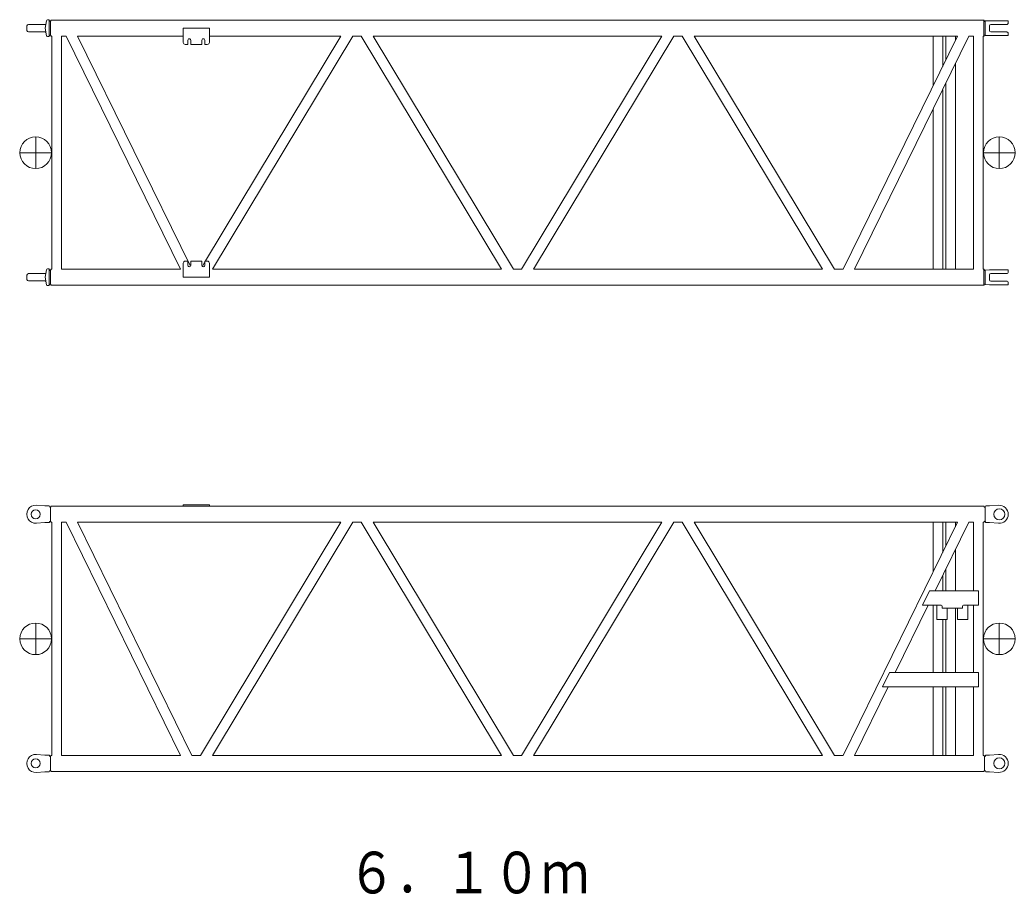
# Model space of a CAD drawing. Units: millimetres on the paper. Extents: x -420 to 629, y -297 to 297.
# Drawn here: x -256.6 to -151.7, y -112.9 to -20.8 of the extents above; entities that cross this region are included whole.
import ezdxf
from ezdxf.enums import TextEntityAlignment as Align

# ---------------------------------------------------------------- set-up
doc = ezdxf.new("R2010")
doc.units = ezdxf.units.MM
doc.layers.add('0-0_0', color=7, linetype='Continuous', lineweight=18)
doc.styles.add('ＭＳ ゴシック', font='')
doc.styles.get('ＭＳ ゴシック').set_extended_font_data('MS Gothic')

msp = doc.modelspace()

# ---------------------------------------------------------------- linework, layer by layer
at = {"layer": '0-0_0'}
for p, q in [((-253.97, -21.667), (-253.831, -20.874)), ((-253.732, -20.792), (-253.554, -20.792)), ((-253.554, -20.792), (-253.554, -22.542)), ((-253.477, -20.925), (-253.554, -20.792)), ((-253.403, -20.942), (-253.448, -20.942)), ((-253.403, -20.928), (-253.34, -20.82)), ((-253.403, -22.405), (-253.403, -20.928)), ((-253.34, -20.82), (-154.999, -20.82)), ((-154.999, -20.82), (-154.936, -20.928)), ((-154.999, -20.82), (-154.999, -22.513)), ((-154.89, -20.942), (-154.936, -20.942)), ((-154.871, -20.935), (-154.871, -22.398)), ((-154.847, -20.899), (-154.862, -20.925)), ((-154.403, -20.883), (-154.847, -20.899)), ((-152.419, -20.883), (-154.403, -20.883)), ((-152.419, -20.883), (-152.419, -21.104)), ((-255.919, -21.667), (-255.89, -21.43)), ((-255.919, -21.667), (-255.89, -21.904)), ((-255.725, -21.283), (-253.987, -21.283)), ((-253.97, -21.667), (-253.831, -22.459)), ((-239.411, -21.667), (-236.661, -21.667)), ((-239.411, -23.158), (-239.411, -21.667)), ((-236.661, -23.158), (-236.661, -21.667)), ((-154.403, -21.404), (-154.403, -21.929)), ((-152.586, -21.271), (-154.269, -21.271)), ((-255.725, -22.05), (-253.987, -22.05)), ((-253.732, -22.542), (-253.554, -22.542)), ((-253.554, -22.542), (-253.477, -22.408)), ((-253.448, -22.392), (-253.403, -22.392)), ((-253.403, -22.405), (-253.34, -22.513)), ((-253.34, -22.513), (-253.274, -22.513)), ((-253.274, -22.513), (-253.274, -47.07)), ((-252.265, -22.513), (-252.265, -47.07)), ((-251.773, -22.513), (-252.265, -22.513)), ((-251.773, -22.513), (-239.706, -47.07)), ((-250.566, -22.513), (-238.699, -46.663)), ((-250.566, -22.513), (-239.463, -22.513)), ((-238.928, -23.375), (-238.928, -22.925)), ((-238.628, -23.375), (-238.628, -22.925)), ((-237.444, -23.375), (-237.444, -22.925)), ((-237.144, -23.375), (-237.144, -22.925)), ((-237.07, -46.188), (-222.802, -22.513)), ((-236.609, -22.513), (-222.802, -22.513)), ((-236.337, -47.07), (-221.537, -22.513)), ((-221.537, -22.513), (-220.669, -22.513)), ((-205.869, -47.07), (-220.669, -22.513)), ((-219.404, -22.513), (-188.935, -22.513)), ((-204.604, -47.07), (-219.404, -22.513)), ((-203.735, -47.07), (-188.935, -22.513)), ((-202.47, -47.07), (-187.67, -22.513)), ((-187.67, -22.513), (-186.802, -22.513)), ((-172.002, -47.07), (-186.802, -22.513)), ((-170.737, -47.07), (-185.537, -22.513)), ((-157.773, -22.513), (-185.537, -22.513)), ((-169.84, -47.07), (-157.773, -22.513)), ((-168.633, -47.07), (-156.566, -22.513)), ((-160.34, -27.738), (-160.34, -22.513)), ((-159.332, -25.686), (-159.332, -22.513)), ((-159.007, -25.025), (-159.007, -22.513)), ((-157.999, -22.973), (-157.999, -22.513)), ((-156.566, -22.513), (-156.074, -22.513)), ((-156.074, -47.07), (-156.074, -22.513)), ((-155.065, -47.07), (-155.065, -22.513)), ((-155.065, -22.513), (-154.999, -22.513)), ((-154.999, -22.513), (-154.936, -22.405)), ((-154.89, -22.392), (-154.936, -22.392)), ((-154.847, -22.434), (-154.862, -22.408)), ((-154.403, -22.45), (-154.847, -22.434)), ((-152.419, -22.45), (-154.403, -22.45)), ((-152.586, -22.063), (-154.269, -22.063)), ((-152.419, -22.229), (-152.419, -22.45)), ((-239.194, -23.375), (-238.928, -23.375)), ((-238.628, -23.375), (-237.444, -23.375)), ((-237.144, -23.375), (-236.878, -23.375)), ((-157.999, -47.07), (-157.999, -25.429)), ((-159.332, -47.07), (-159.332, -28.143)), ((-159.007, -47.07), (-159.007, -27.481)), ((-160.34, -47.07), (-160.34, -30.195)), ((-254.969, -33.125), (-254.969, -36.458)), ((-153.369, -33.125), (-153.369, -36.458)), ((-256.636, -34.792), (-253.303, -34.792)), ((-155.036, -34.792), (-151.703, -34.792)), ((-253.97, -47.917), (-253.831, -47.124)), ((-253.732, -47.042), (-253.554, -47.042)), ((-253.554, -47.042), (-253.554, -48.792)), ((-253.477, -47.175), (-253.554, -47.042)), ((-253.403, -47.192), (-253.448, -47.192)), ((-253.403, -47.178), (-253.34, -47.07)), ((-253.403, -47.178), (-253.403, -48.655)), ((-253.34, -47.07), (-253.274, -47.07)), ((-252.265, -47.07), (-239.706, -47.07)), ((-239.411, -46.425), (-239.411, -47.917)), ((-239.194, -46.208), (-238.928, -46.208)), ((-238.928, -46.208), (-238.928, -46.658)), ((-238.628, -46.208), (-237.444, -46.208)), ((-238.628, -46.208), (-238.628, -46.658)), ((-237.444, -46.208), (-237.444, -46.658)), ((-237.359, -46.667), (-237.162, -46.341)), ((-237.144, -46.208), (-236.878, -46.208)), ((-237.144, -46.208), (-237.144, -46.658)), ((-236.661, -46.425), (-236.661, -47.917)), ((-205.869, -47.07), (-236.337, -47.07)), ((-203.735, -47.07), (-204.604, -47.07)), ((-172.002, -47.07), (-202.47, -47.07)), ((-169.84, -47.07), (-170.737, -47.07)), ((-168.633, -47.07), (-156.074, -47.07)), ((-155.065, -47.07), (-154.999, -47.07)), ((-154.999, -47.07), (-154.999, -48.763)), ((-154.999, -47.07), (-154.936, -47.178)), ((-154.89, -47.192), (-154.936, -47.192)), ((-154.871, -47.185), (-154.871, -48.648)), ((-154.847, -47.149), (-154.862, -47.175)), ((-154.403, -47.133), (-154.847, -47.149)), ((-152.419, -47.133), (-154.403, -47.133)), ((-152.419, -47.133), (-152.419, -47.354)), ((-255.92, -47.917), (-255.89, -48.154)), ((-255.919, -47.917), (-255.89, -47.68)), ((-255.725, -47.533), (-253.987, -47.533)), ((-253.97, -47.917), (-253.831, -48.709)), ((-239.411, -47.917), (-236.661, -47.917)), ((-154.403, -47.654), (-154.403, -48.179)), ((-152.586, -47.521), (-154.269, -47.521)), ((-255.725, -48.3), (-253.987, -48.3)), ((-253.732, -48.792), (-253.554, -48.792)), ((-253.554, -48.792), (-253.477, -48.658)), ((-253.448, -48.642), (-253.403, -48.642)), ((-253.403, -48.655), (-253.34, -48.763)), ((-253.34, -48.763), (-154.999, -48.763)), ((-154.999, -48.763), (-154.936, -48.655)), ((-154.89, -48.642), (-154.936, -48.642)), ((-154.847, -48.684), (-154.862, -48.658)), ((-154.403, -48.7), (-154.847, -48.684)), ((-152.419, -48.7), (-154.403, -48.7)), ((-152.586, -48.312), (-154.269, -48.312)), ((-152.419, -48.479), (-152.419, -48.7)), ((-254.894, -71.946), (-253.995, -72.018)), ((-253.995, -72.018), (-253.545, -72.018)), ((-253.545, -72.018), (-253.477, -72.134)), ((-253.448, -72.151), (-253.403, -72.151)), ((-253.403, -72.138), (-253.35, -72.046)), ((-253.403, -73.648), (-253.403, -72.138)), ((-253.35, -72.046), (-154.989, -72.046)), ((-239.411, -72.046), (-239.411, -71.896)), ((-239.411, -71.896), (-236.661, -71.896)), ((-236.661, -72.046), (-236.661, -71.896)), ((-154.989, -72.046), (-154.936, -72.137)), ((-154.936, -72.151), (-154.891, -72.151)), ((-154.871, -72.145), (-154.871, -73.64)), ((-154.794, -72.018), (-154.862, -72.134)), ((-154.794, -72.018), (-154.403, -72.018)), ((-153.441, -71.945), (-154.403, -72.018)), ((-254.894, -73.839), (-253.995, -73.768)), ((-253.995, -73.768), (-253.545, -73.768)), ((-253.477, -73.651), (-253.545, -73.768)), ((-253.403, -73.634), (-253.448, -73.634)), ((-253.403, -73.648), (-253.35, -73.739)), ((-253.35, -73.739), (-253.274, -73.739)), ((-253.274, -73.739), (-253.274, -98.296)), ((-252.265, -73.739), (-252.265, -98.296)), ((-251.773, -73.739), (-252.265, -73.739)), ((-251.773, -73.739), (-239.706, -98.296)), ((-250.566, -73.739), (-238.499, -98.296)), ((-222.802, -73.739), (-250.566, -73.739)), ((-237.602, -98.296), (-222.802, -73.739)), ((-236.337, -98.296), (-221.537, -73.739)), ((-220.669, -73.739), (-221.537, -73.739)), ((-205.869, -98.296), (-220.669, -73.739)), ((-188.935, -73.739), (-219.404, -73.739)), ((-204.604, -98.296), (-219.404, -73.739)), ((-203.735, -98.296), (-188.935, -73.739)), ((-202.47, -98.296), (-187.67, -73.739)), ((-186.802, -73.739), (-187.67, -73.739)), ((-172.002, -98.296), (-186.802, -73.739)), ((-170.737, -98.296), (-185.537, -73.739)), ((-157.773, -73.739), (-185.537, -73.739)), ((-169.84, -98.296), (-157.773, -73.739)), ((-160.34, -78.964), (-160.34, -73.739)), ((-160.122, -80.976), (-156.566, -73.739)), ((-159.332, -76.912), (-159.332, -73.739)), ((-159.007, -76.25), (-159.007, -73.739)), ((-157.999, -74.198), (-157.999, -73.739)), ((-156.566, -73.739), (-156.074, -73.739)), ((-156.074, -80.899), (-156.074, -73.739)), ((-155.065, -73.739), (-154.989, -73.739)), ((-155.065, -98.296), (-155.065, -73.739)), ((-154.989, -73.739), (-154.936, -73.648)), ((-154.936, -73.634), (-154.891, -73.634)), ((-154.862, -73.651), (-154.794, -73.768)), ((-154.794, -73.768), (-154.403, -73.768)), ((-153.441, -73.84), (-154.403, -73.768)), ((-157.999, -80.878), (-157.999, -76.655)), ((-159.332, -80.885), (-159.332, -79.368)), ((-159.007, -80.885), (-159.007, -78.707)), ((-160.725, -80.976), (-161.463, -82.476)), ((-155.569, -80.976), (-160.725, -80.976)), ((-155.569, -80.976), (-155.569, -82.476)), ((-164.34, -89.559), (-160.859, -82.476)), ((-159.503, -82.476), (-161.463, -82.476)), ((-160.34, -89.559), (-160.34, -82.557)), ((-159.944, -82.476), (-159.944, -83.976)), ((-159.403, -82.576), (-159.403, -82.776)), ((-157.236, -82.776), (-159.403, -82.776)), ((-157.999, -89.559), (-157.999, -82.837)), ((-157.778, -82.776), (-157.778, -83.976)), ((-157.236, -82.576), (-157.236, -82.776)), ((-155.569, -82.476), (-157.136, -82.476)), ((-156.694, -82.476), (-156.694, -83.976)), ((-156.074, -89.559), (-156.074, -82.476)), ((-254.969, -84.351), (-254.969, -87.684)), ((-159.332, -89.559), (-159.332, -84.033)), ((-159.007, -89.559), (-159.007, -84.033)), ((-156.694, -83.976), (-157.778, -83.976)), ((-153.369, -84.351), (-153.369, -87.684)), ((-256.636, -86.018), (-253.303, -86.018)), ((-155.036, -86.018), (-151.703, -86.018)), ((-164.943, -89.559), (-165.68, -91.059)), ((-155.569, -89.559), (-164.943, -89.559)), ((-155.569, -89.559), (-155.569, -91.059)), ((-168.633, -98.296), (-165.077, -91.059)), ((-155.569, -91.059), (-165.68, -91.059)), ((-160.34, -98.296), (-160.34, -91.059)), ((-159.332, -98.296), (-159.332, -91.059)), ((-159.007, -98.296), (-159.007, -91.059)), ((-157.999, -98.296), (-157.999, -91.059)), ((-156.074, -98.296), (-156.074, -91.059)), ((-254.894, -98.196), (-253.995, -98.268)), ((-253.995, -98.268), (-253.545, -98.268)), ((-253.477, -98.384), (-253.545, -98.268)), ((-253.403, -98.401), (-253.448, -98.401)), ((-253.403, -98.387), (-253.35, -98.296)), ((-253.403, -98.388), (-253.403, -99.898)), ((-253.274, -98.296), (-253.35, -98.296)), ((-252.265, -98.296), (-239.706, -98.296)), ((-238.499, -98.296), (-237.602, -98.296)), ((-236.337, -98.296), (-205.869, -98.296)), ((-204.604, -98.296), (-203.735, -98.296)), ((-202.47, -98.296), (-172.002, -98.296)), ((-169.84, -98.296), (-170.737, -98.296)), ((-168.633, -98.296), (-156.074, -98.296)), ((-155.065, -98.296), (-154.989, -98.296)), ((-154.989, -98.296), (-154.936, -98.387)), ((-154.936, -99.897), (-154.936, -98.387)), ((-154.936, -98.401), (-154.891, -98.401)), ((-154.794, -98.267), (-154.862, -98.384)), ((-154.794, -98.267), (-154.403, -98.267)), ((-153.441, -98.195), (-154.403, -98.267)), ((-254.894, -100.089), (-253.995, -100.018)), ((-253.995, -100.018), (-253.545, -100.018)), ((-253.545, -100.018), (-253.477, -99.901)), ((-253.448, -99.884), (-253.403, -99.884)), ((-253.403, -99.898), (-253.35, -99.989)), ((-253.35, -99.989), (-154.989, -99.989)), ((-154.989, -99.989), (-154.936, -99.897)), ((-154.936, -99.884), (-154.891, -99.884)), ((-154.862, -99.901), (-154.794, -100.017)), ((-154.794, -100.017), (-154.403, -100.017)), ((-153.441, -100.09), (-154.403, -100.017))]:
    msp.add_line(p, q, dxfattribs=at)
msp.add_lwpolyline([(-158.861, -82.776), (-158.861, -83.976), (-159.944, -83.976)], dxfattribs=at)
for centre, radius in [((-254.969, -34.792), 1.667), ((-153.369, -34.792), 1.667), ((-153.369, -72.893), 0.583), ((-254.969, -72.893), 0.483), ((-254.969, -86.018), 1.667), ((-153.369, -86.018), 1.667), ((-153.369, -99.142), 0.583), ((-254.969, -99.143), 0.483)]:
    msp.add_circle(centre, radius, dxfattribs=at)
for centre, radius, start, end in [((-253.732, -20.892), 0.1, 90.00146, 170.00024), ((-253.448, -20.908), 0.0333, 210.00211, 270.00412), ((-154.89, -20.908), 0.0333, 269.99772, 329.99882), ((-255.725, -21.45), 0.167, 89.99933, 172.99989), ((-255.725, -21.883), 0.167, 187.00021, 270.00138), ((-253.987, -21.183), 0.1, 270.00177, 350.0003), ((-154.269, -21.404), 0.133, 90.00003, 180.00002), ((-154.269, -21.929), 0.133, 179.99996, 269.99995), ((-152.586, -21.104), 0.167, 270.00002, 0.00003), ((-253.987, -22.15), 0.1, 10, 89.99993), ((-253.732, -22.442), 0.1, 190.00031, 270.00155), ((-253.448, -22.425), 0.0333, 89.99588, 149.99789), ((-238.778, -22.925), 0.15, 0, 180.00001), ((-237.294, -22.925), 0.15, 0, 180.00001), ((-154.89, -22.425), 0.0333, 29.99762, 89.99523), ((-152.586, -22.229), 0.167, 0.00003, 90.00004), ((-239.194, -23.158), 0.217, 179.99999, 270), ((-236.878, -23.158), 0.217, 270, 0), ((-253.732, -47.142), 0.1, 90.00146, 170.00024), ((-253.448, -47.158), 0.0333, 210.00211, 270.00412), ((-239.194, -46.425), 0.217, 90, 180.00001), ((-238.778, -46.658), 0.15, 179.99999, 0), ((-237.294, -46.658), 0.15, 179.99999, 0), ((-236.878, -46.425), 0.217, 0, 90), ((-154.89, -47.158), 0.0333, 269.99772, 329.99882), ((-255.725, -47.7), 0.167, 89.99933, 172.99989), ((-255.725, -48.133), 0.167, 187.00021, 270.00138), ((-253.987, -47.433), 0.1, 270.00177, 350.0003), ((-154.269, -47.654), 0.133, 90.00003, 180.00002), ((-154.269, -48.179), 0.133, 179.99996, 269.99995), ((-152.586, -47.354), 0.167, 270.00002, 0.00003), ((-253.987, -48.4), 0.1, 10, 89.99993), ((-253.732, -48.692), 0.1, 190.00031, 270.00155), ((-253.448, -48.675), 0.0333, 89.99588, 149.99789), ((-154.89, -48.675), 0.0333, 29.99762, 89.99523), ((-152.586, -48.479), 0.167, 0.00003, 90.00004), ((-254.969, -72.893), 0.95, 85.42074, 274.57929), ((-253.448, -72.118), 0.0333, 210.00211, 270.00412), ((-154.891, -72.117), 0.0333, 269.99597, 329.998), ((-153.369, -72.893), 0.95, 359.99998, 94.29961), ((-153.369, -72.893), 0.95, 265.70061, 359.99996), ((-253.448, -73.668), 0.0333, 89.99588, 149.99791), ((-154.891, -73.668), 0.0333, 30.002, 90.00402), ((-159.503, -82.576), 0.1, 0, 90), ((-157.136, -82.576), 0.1, 90, 180), ((-254.969, -99.143), 0.95, 85.42072, 274.57926), ((-253.448, -98.367), 0.0333, 210.00209, 270.00412), ((-154.891, -98.367), 0.0333, 269.99597, 329.998), ((-153.369, -99.142), 0.95, 359.99998, 94.29961), ((-153.369, -99.142), 0.95, 265.70061, 359.99996), ((-253.448, -99.918), 0.0333, 89.99588, 149.99789), ((-154.891, -99.917), 0.0333, 30.002, 90.00402)]:
    msp.add_arc(centre, radius, start, end, dxfattribs=at)

# ---------------------------------------------------------------- texts
at = {"layer": '0-0_0', "style": 'ＭＳ ゴシック', "width": 0.85}
msp.add_text('６．１０ｍ', height=4.399, dxfattribs=at).set_placement((-222.095, -114.165), align=Align.BOTTOM_LEFT)

doc.saveas('drawing.dxf')
